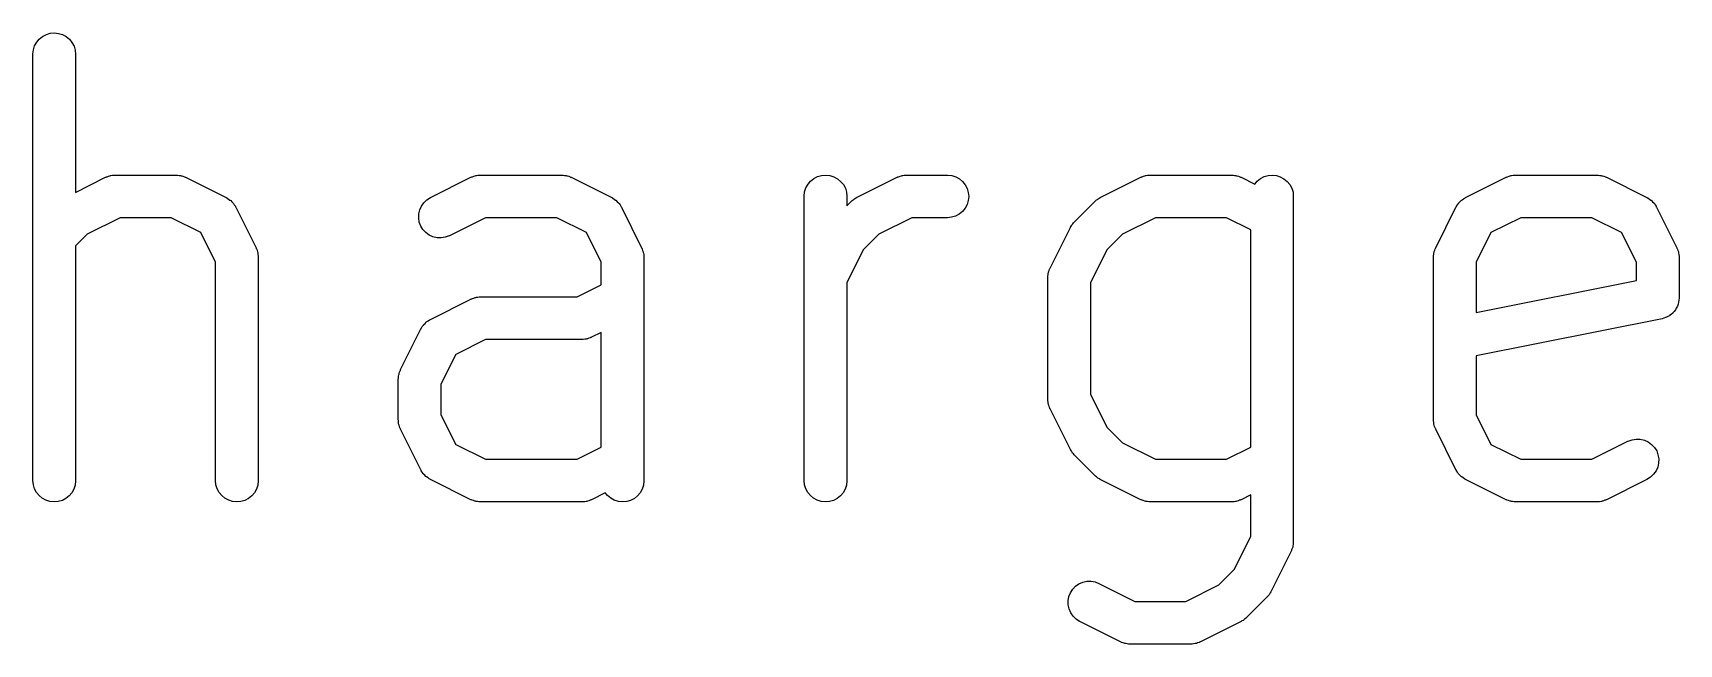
# Model space of a CAD drawing. Extents: x 1 to 169, y -122 to 5.
# Drawn here: x 107.38 to 115.1, y -81.67 to -78.8 of the extents above; entities that cross this region are included whole.
import ezdxf

# ---------------------------------------------------------------- set-up
doc = ezdxf.new("R2010")
doc.units = 0
doc.header["$MEASUREMENT"] = 0
doc.layers.add('BLACK', color=7, linetype='CONTINUOUS')

msp = doc.modelspace()

# ---------------------------------------------------------------- linework, layer by layer
at = {"layer": 'BLACK', "linetype": 'CONTINUOUS'}
for p, q in [((107.384, -78.8654), (107.394, -78.8483)), ((107.394, -78.8483), (107.406, -78.8333)), ((107.406, -78.8333), (107.421, -78.8211)), ((107.421, -78.8211), (107.439, -78.812)), ((107.439, -78.812), (107.457, -78.8065)), ((107.457, -78.8065), (107.477, -78.8048)), ((107.477, -78.8048), (107.496, -78.8068)), ((107.496, -78.8068), (107.515, -78.8126)), ((107.515, -78.8126), (107.532, -78.8219)), ((107.532, -78.8219), (107.547, -78.8343)), ((107.547, -78.8343), (107.559, -78.8494)), ((107.559, -78.8494), (107.569, -78.8667)), ((107.376, -78.9034), (107.378, -78.884)), ((107.376, -78.9048), (107.376, -78.9034)), ((107.376, -80.9048), (107.376, -78.9048)), ((107.378, -78.884), (107.384, -78.8654)), ((107.569, -78.8667), (107.574, -78.8853)), ((107.574, -78.8853), (107.576, -78.9048)), ((107.576, -78.9048), (107.576, -79.5525)), ((107.721, -79.4804), (107.724, -79.479)), ((107.724, -79.479), (107.73, -79.477)), ((107.73, -79.477), (107.737, -79.4746)), ((107.737, -79.4746), (107.74, -79.4742)), ((107.74, -79.4742), (107.742, -79.4733)), ((107.742, -79.4733), (107.749, -79.4727)), ((107.749, -79.4727), (107.756, -79.4716)), ((107.756, -79.4716), (107.759, -79.4717)), ((107.759, -79.4717), (107.762, -79.4714)), ((107.762, -79.4714), (108.048, -79.4714)), ((108.048, -79.4714), (108.049, -79.4714)), ((108.049, -79.4714), (108.052, -79.4718)), ((108.052, -79.4718), (108.055, -79.4717)), ((108.055, -79.4717), (108.062, -79.4729)), ((108.062, -79.4729), (108.068, -79.4736)), ((108.068, -79.4736), (108.071, -79.4745)), ((108.071, -79.4745), (108.074, -79.475)), ((108.074, -79.475), (108.08, -79.4774)), ((108.08, -79.4774), (108.087, -79.4795)), ((108.087, -79.4795), (108.09, -79.4809)), ((109.435, -79.4804), (109.438, -79.479)), ((109.438, -79.479), (109.445, -79.477)), ((109.445, -79.477), (109.451, -79.4746)), ((109.451, -79.4746), (109.454, -79.4742)), ((109.454, -79.4742), (109.457, -79.4733)), ((109.457, -79.4733), (109.464, -79.4727)), ((109.464, -79.4727), (109.47, -79.4716)), ((109.47, -79.4716), (109.473, -79.4717)), ((109.473, -79.4717), (109.476, -79.4714)), ((109.476, -79.4714), (109.857, -79.4714)), ((109.857, -79.4714), (109.859, -79.4714)), ((109.859, -79.4714), (109.861, -79.4718)), ((109.861, -79.4718), (109.864, -79.4717)), ((109.864, -79.4717), (109.871, -79.4729)), ((109.871, -79.4729), (109.878, -79.4736)), ((109.878, -79.4736), (109.881, -79.4745)), ((109.881, -79.4745), (109.884, -79.475)), ((109.884, -79.475), (109.89, -79.4774)), ((109.89, -79.4774), (109.897, -79.4795)), ((109.897, -79.4795), (109.899, -79.4809)), ((111.04, -79.4878), (111.058, -79.4787)), ((111.058, -79.4787), (111.076, -79.4732)), ((111.076, -79.4732), (111.096, -79.4714)), ((111.096, -79.4714), (111.115, -79.4735)), ((111.115, -79.4735), (111.134, -79.4792)), ((111.134, -79.4792), (111.151, -79.4885)), ((111.435, -79.4804), (111.438, -79.479)), ((111.438, -79.479), (111.445, -79.477)), ((111.445, -79.477), (111.451, -79.4746)), ((111.451, -79.4746), (111.454, -79.4742)), ((111.454, -79.4742), (111.457, -79.4733)), ((111.457, -79.4733), (111.464, -79.4727)), ((111.464, -79.4727), (111.47, -79.4716)), ((111.47, -79.4716), (111.473, -79.4717)), ((111.473, -79.4717), (111.476, -79.4714)), ((111.476, -79.4714), (111.667, -79.4714)), ((111.667, -79.4714), (111.668, -79.4714)), ((111.668, -79.4714), (111.687, -79.4736)), ((111.687, -79.4736), (111.706, -79.4795)), ((111.706, -79.4795), (111.723, -79.4889)), ((112.578, -79.4804), (112.581, -79.479)), ((112.581, -79.479), (112.587, -79.477)), ((112.587, -79.477), (112.594, -79.4746)), ((112.594, -79.4746), (112.597, -79.4742)), ((112.597, -79.4742), (112.6, -79.4733)), ((112.6, -79.4733), (112.606, -79.4727)), ((112.606, -79.4727), (112.613, -79.4716)), ((112.613, -79.4716), (112.616, -79.4717)), ((112.616, -79.4717), (112.619, -79.4714)), ((112.619, -79.4714), (113, -79.4714)), ((113, -79.4714), (113.001, -79.4714)), ((113.001, -79.4714), (113.004, -79.4718)), ((113.004, -79.4718), (113.007, -79.4717)), ((113.007, -79.4717), (113.014, -79.4729)), ((113.014, -79.4729), (113.021, -79.4736)), ((113.021, -79.4736), (113.024, -79.4745)), ((113.024, -79.4745), (113.026, -79.475)), ((113.026, -79.475), (113.033, -79.4774)), ((113.033, -79.4774), (113.039, -79.4795)), ((113.039, -79.4795), (113.042, -79.4809)), ((113.136, -79.4878), (113.153, -79.4787)), ((113.153, -79.4787), (113.172, -79.4732)), ((113.172, -79.4732), (113.191, -79.4714)), ((113.191, -79.4714), (113.211, -79.4735)), ((113.211, -79.4735), (113.229, -79.4792)), ((113.229, -79.4792), (113.246, -79.4885)), ((114.293, -79.4804), (114.295, -79.479)), ((114.295, -79.479), (114.302, -79.477)), ((114.302, -79.477), (114.308, -79.4746)), ((114.308, -79.4746), (114.311, -79.4742)), ((114.311, -79.4742), (114.314, -79.4733)), ((114.314, -79.4733), (114.321, -79.4727)), ((114.321, -79.4727), (114.327, -79.4716)), ((114.327, -79.4716), (114.33, -79.4717)), ((114.33, -79.4717), (114.333, -79.4714)), ((114.333, -79.4714), (114.714, -79.4714)), ((114.714, -79.4714), (114.716, -79.4714)), ((114.716, -79.4714), (114.719, -79.4718)), ((114.719, -79.4718), (114.722, -79.4717)), ((114.722, -79.4717), (114.728, -79.4729)), ((114.728, -79.4729), (114.735, -79.4736)), ((114.735, -79.4736), (114.738, -79.4745)), ((114.738, -79.4745), (114.741, -79.475)), ((114.741, -79.475), (114.747, -79.4774)), ((114.747, -79.4774), (114.754, -79.4795)), ((114.754, -79.4795), (114.756, -79.4809)), ((107.576, -79.5525), (107.717, -79.482)), ((107.717, -79.482), (107.718, -79.4814)), ((107.718, -79.4814), (107.721, -79.4804)), ((108.09, -79.4809), (108.092, -79.482)), ((108.092, -79.482), (108.283, -79.5772)), ((109.241, -79.5772), (109.431, -79.482)), ((109.431, -79.482), (109.433, -79.4814)), ((109.433, -79.4814), (109.435, -79.4804)), ((109.899, -79.4809), (109.902, -79.482)), ((109.902, -79.482), (110.092, -79.5772)), ((110.995, -79.57), (110.997, -79.5506)), ((110.997, -79.5506), (111.003, -79.532)), ((111.003, -79.532), (111.013, -79.5149)), ((111.013, -79.5149), (111.025, -79.5)), ((111.025, -79.5), (111.04, -79.4878)), ((111.151, -79.4885), (111.166, -79.501)), ((111.166, -79.501), (111.179, -79.5161)), ((111.179, -79.5161), (111.188, -79.5333)), ((111.188, -79.5333), (111.193, -79.552)), ((111.193, -79.552), (111.195, -79.5714)), ((111.241, -79.5772), (111.431, -79.482)), ((111.431, -79.482), (111.433, -79.4814)), ((111.433, -79.4814), (111.435, -79.4804)), ((111.723, -79.4889), (111.738, -79.5015)), ((111.738, -79.5015), (111.75, -79.5167)), ((111.75, -79.5167), (111.759, -79.534)), ((111.759, -79.534), (111.765, -79.5527)), ((111.765, -79.5527), (111.767, -79.5721)), ((112.384, -79.5772), (112.574, -79.482)), ((112.574, -79.482), (112.576, -79.4814)), ((112.576, -79.4814), (112.578, -79.4804)), ((113.042, -79.4809), (113.045, -79.482)), ((113.045, -79.482), (113.109, -79.514)), ((113.109, -79.514), (113.121, -79.5)), ((113.121, -79.5), (113.136, -79.4878)), ((113.246, -79.4885), (113.261, -79.501)), ((113.261, -79.501), (113.274, -79.5161)), ((113.274, -79.5161), (113.283, -79.5333)), ((113.283, -79.5333), (113.289, -79.552)), ((113.289, -79.552), (113.29, -79.5714)), ((114.098, -79.5772), (114.289, -79.482)), ((114.289, -79.482), (114.29, -79.4814)), ((114.29, -79.4814), (114.293, -79.4804)), ((114.756, -79.4809), (114.759, -79.482)), ((114.759, -79.482), (114.949, -79.5772)), ((108.283, -79.5772), (108.284, -79.5779)), ((108.284, -79.5779), (108.286, -79.579)), ((108.286, -79.579), (108.288, -79.5799)), ((108.288, -79.5799), (108.294, -79.5843)), ((108.294, -79.5843), (108.3, -79.5885)), ((108.3, -79.5885), (108.302, -79.59)), ((108.302, -79.59), (108.304, -79.5912)), ((108.304, -79.5912), (108.309, -79.5968)), ((108.309, -79.5968), (108.314, -79.6021)), ((108.314, -79.6021), (108.316, -79.6039)), ((108.316, -79.6039), (108.317, -79.6054)), ((108.317, -79.6054), (108.321, -79.6119)), ((108.321, -79.6119), (108.326, -79.6181)), ((108.326, -79.6181), (108.326, -79.6201)), ((108.326, -79.6201), (108.328, -79.6219)), ((108.328, -79.6219), (108.423, -79.8124)), ((109.191, -79.6347), (109.199, -79.6169)), ((109.199, -79.6169), (109.21, -79.601)), ((109.21, -79.601), (109.224, -79.5876)), ((109.224, -79.5876), (109.241, -79.5772)), ((110.092, -79.5772), (110.094, -79.5779)), ((110.094, -79.5779), (110.095, -79.579)), ((110.095, -79.579), (110.097, -79.5799)), ((110.097, -79.5799), (110.104, -79.5843)), ((110.104, -79.5843), (110.11, -79.5885)), ((110.11, -79.5885), (110.112, -79.59)), ((110.112, -79.59), (110.113, -79.5912)), ((110.113, -79.5912), (110.118, -79.5968)), ((110.118, -79.5968), (110.124, -79.6021)), ((110.124, -79.6021), (110.125, -79.6039)), ((110.125, -79.6039), (110.127, -79.6054)), ((110.127, -79.6054), (110.131, -79.6119)), ((110.131, -79.6119), (110.135, -79.6181)), ((110.135, -79.6181), (110.136, -79.6201)), ((110.136, -79.6201), (110.137, -79.6219)), ((110.137, -79.6219), (110.232, -79.8124)), ((110.995, -79.5714), (110.995, -79.57)), ((110.995, -80.9048), (110.995, -79.5714)), ((111.195, -79.5714), (111.195, -79.6157)), ((111.195, -79.6157), (111.215, -79.596)), ((111.215, -79.596), (111.216, -79.595)), ((111.216, -79.595), (111.22, -79.5915)), ((111.22, -79.5915), (111.224, -79.5876)), ((111.224, -79.5876), (111.228, -79.5854)), ((111.228, -79.5854), (111.231, -79.5828)), ((111.231, -79.5828), (111.236, -79.5802)), ((111.236, -79.5802), (111.241, -79.5772)), ((111.75, -79.6273), (111.737, -79.6424)), ((111.759, -79.6102), (111.75, -79.6273)), ((111.765, -79.5915), (111.759, -79.6102)), ((111.767, -79.5721), (111.765, -79.5915)), ((112.263, -79.6912), (112.358, -79.596)), ((112.358, -79.596), (112.359, -79.595)), ((112.359, -79.595), (112.363, -79.5915)), ((112.363, -79.5915), (112.367, -79.5876)), ((112.367, -79.5876), (112.371, -79.5854)), ((112.371, -79.5854), (112.374, -79.5828)), ((112.374, -79.5828), (112.379, -79.5802)), ((112.379, -79.5802), (112.384, -79.5772)), ((113.29, -79.5714), (113.29, -81.1905)), ((113.958, -79.8124), (114.053, -79.6219)), ((114.053, -79.6219), (114.054, -79.6207)), ((114.054, -79.6207), (114.055, -79.6189)), ((114.055, -79.6189), (114.056, -79.6169)), ((114.056, -79.6169), (114.061, -79.6107)), ((114.061, -79.6107), (114.065, -79.6043)), ((114.065, -79.6043), (114.066, -79.6028)), ((114.066, -79.6028), (114.067, -79.601)), ((114.067, -79.601), (114.073, -79.5958)), ((114.073, -79.5958), (114.078, -79.5903)), ((114.078, -79.5903), (114.08, -79.5891)), ((114.08, -79.5891), (114.082, -79.5876)), ((114.082, -79.5876), (114.088, -79.5836)), ((114.088, -79.5836), (114.094, -79.5792)), ((114.094, -79.5792), (114.096, -79.5784)), ((114.096, -79.5784), (114.098, -79.5772)), ((114.949, -79.5772), (114.951, -79.5779)), ((114.951, -79.5779), (114.953, -79.579)), ((114.953, -79.579), (114.955, -79.5799)), ((114.955, -79.5799), (114.961, -79.5843)), ((114.961, -79.5843), (114.967, -79.5885)), ((114.967, -79.5885), (114.969, -79.59)), ((114.969, -79.59), (114.97, -79.5912)), ((114.97, -79.5912), (114.976, -79.5968)), ((114.976, -79.5968), (114.981, -79.6021)), ((114.981, -79.6021), (114.982, -79.6039)), ((114.982, -79.6039), (114.984, -79.6054)), ((114.984, -79.6054), (114.988, -79.6119)), ((114.988, -79.6119), (114.992, -79.6181)), ((114.992, -79.6181), (114.993, -79.6201)), ((114.993, -79.6201), (114.994, -79.6219)), ((114.994, -79.6219), (115.089, -79.8124)), ((107.786, -79.6714), (107.631, -79.7489)), ((108.024, -79.6714), (107.786, -79.6714)), ((108.164, -79.7412), (108.024, -79.6714)), ((109.186, -79.6732), (109.187, -79.6537)), ((109.189, -79.6925), (109.186, -79.6732)), ((109.187, -79.6537), (109.191, -79.6347)), ((109.196, -79.7108), (109.189, -79.6925)), ((109.206, -79.7274), (109.196, -79.7108)), ((109.5, -79.6714), (109.33, -79.7561)), ((109.834, -79.6714), (109.5, -79.6714)), ((109.973, -79.7412), (109.834, -79.6714)), ((111.5, -79.6714), (111.345, -79.7489)), ((111.667, -79.6714), (111.5, -79.6714)), ((111.686, -79.6695), (111.667, -79.6714)), ((111.705, -79.6639), (111.686, -79.6695)), ((111.722, -79.6547), (111.705, -79.6639)), ((111.737, -79.6424), (111.722, -79.6547)), ((112.245, -79.7159), (112.248, -79.7112)), ((112.248, -79.7112), (112.25, -79.7063)), ((112.25, -79.7063), (112.253, -79.7031)), ((112.253, -79.7031), (112.255, -79.6996)), ((112.255, -79.6996), (112.259, -79.6955)), ((112.259, -79.6955), (112.263, -79.6912)), ((112.643, -79.6714), (112.488, -79.7489)), ((112.976, -79.6714), (112.643, -79.6714)), ((113.09, -79.7285), (112.976, -79.6714)), ((114.357, -79.6714), (114.217, -79.7412)), ((114.691, -79.6714), (114.357, -79.6714)), ((114.83, -79.7412), (114.691, -79.6714)), ((107.631, -79.7489), (107.576, -79.8033)), ((108.233, -79.8807), (108.164, -79.7412)), ((109.22, -79.7416), (109.206, -79.7274)), ((109.235, -79.7531), (109.22, -79.7416)), ((109.253, -79.7612), (109.235, -79.7531)), ((109.272, -79.7657), (109.253, -79.7612)), ((109.292, -79.7665), (109.272, -79.7657)), ((109.311, -79.7635), (109.292, -79.7665)), ((109.329, -79.7567), (109.311, -79.7635)), ((109.33, -79.7561), (109.329, -79.7567)), ((110.043, -79.8807), (109.973, -79.7412)), ((111.345, -79.7489), (111.273, -79.8211)), ((112.149, -79.9077), (112.244, -79.7172)), ((112.244, -79.7172), (112.245, -79.7159)), ((112.488, -79.7489), (112.416, -79.8211)), ((113.09, -80.7477), (113.09, -79.7285)), ((114.217, -79.7412), (114.148, -79.8807)), ((114.9, -79.8807), (114.83, -79.7412)), ((107.576, -79.8033), (107.576, -80.9048)), ((108.423, -79.8124), (108.423, -79.8137)), ((108.423, -79.8137), (108.424, -79.8164)), ((108.424, -79.8164), (108.426, -79.819)), ((108.426, -79.819), (108.428, -79.8256)), ((108.428, -79.8256), (108.43, -79.832)), ((108.43, -79.832), (108.431, -79.8349)), ((108.431, -79.8349), (108.431, -79.8377)), ((108.431, -79.8377), (108.432, -79.8445)), ((108.432, -79.8445), (108.433, -79.8513)), ((108.433, -79.8513), (108.433, -79.8542)), ((108.433, -79.8542), (108.433, -79.8571)), ((108.433, -79.8571), (108.433, -80.9048)), ((110.232, -79.8124), (110.233, -79.8137)), ((110.233, -79.8137), (110.234, -79.8164)), ((110.234, -79.8164), (110.235, -79.819)), ((110.235, -79.819), (110.237, -79.8256)), ((110.237, -79.8256), (110.24, -79.832)), ((110.24, -79.832), (110.24, -79.8349)), ((110.24, -79.8349), (110.241, -79.8377)), ((110.241, -79.8377), (110.242, -79.8445)), ((110.242, -79.8445), (110.243, -79.8513)), ((110.243, -79.8513), (110.243, -79.8542)), ((110.243, -79.8542), (110.243, -79.8571)), ((110.243, -79.8571), (110.243, -80.9048)), ((111.273, -79.8211), (111.195, -79.976)), ((112.416, -79.8211), (112.338, -79.976)), ((113.948, -79.8499), (113.949, -79.8431)), ((113.948, -79.8528), (113.948, -79.8499)), ((113.948, -79.8557), (113.948, -79.8528)), ((113.948, -79.8571), (113.948, -79.8557)), ((113.948, -80.619), (113.948, -79.8571)), ((113.949, -79.8431), (113.95, -79.8364)), ((113.95, -79.8364), (113.951, -79.8335)), ((113.951, -79.8306), (113.954, -79.8243)), ((113.951, -79.8335), (113.951, -79.8306)), ((113.954, -79.8243), (113.956, -79.8177)), ((113.956, -79.8177), (113.957, -79.8152)), ((113.957, -79.8152), (113.958, -79.8124)), ((115.089, -79.8124), (115.09, -79.8137)), ((115.09, -79.8137), (115.091, -79.8164)), ((115.091, -79.8164), (115.092, -79.819)), ((115.092, -79.819), (115.094, -79.8256)), ((115.094, -79.8256), (115.097, -79.832)), ((115.097, -79.832), (115.097, -79.8349)), ((115.097, -79.8349), (115.098, -79.8377)), ((115.098, -79.8377), (115.099, -79.8445)), ((115.099, -79.8445), (115.1, -79.8513)), ((115.1, -79.8513), (115.1, -79.8542)), ((115.1, -79.8542), (115.1, -79.8571)), ((115.1, -79.8571), (115.1, -80.0476)), ((108.233, -80.9048), (108.233, -79.8807)), ((110.043, -79.9858), (110.043, -79.8807)), ((112.138, -79.9451), (112.14, -79.9384)), ((112.14, -79.9316), (112.141, -79.9288)), ((112.14, -79.9384), (112.14, -79.9316)), ((112.141, -79.9288), (112.142, -79.9259)), ((112.142, -79.9259), (112.144, -79.9195)), ((112.144, -79.9195), (112.146, -79.913)), ((112.146, -79.913), (112.148, -79.9104)), ((112.148, -79.9104), (112.149, -79.9077)), ((114.148, -79.8807), (114.148, -80.1161)), ((114.9, -79.9656), (114.9, -79.8807)), ((109.929, -80.0429), (110.043, -79.9858)), ((111.195, -79.976), (111.195, -80.9048)), ((112.138, -79.9481), (112.138, -79.9451)), ((112.138, -79.951), (112.138, -79.9481)), ((112.138, -79.9524), (112.138, -79.951)), ((112.138, -80.5238), (112.138, -79.9524)), ((112.338, -79.976), (112.338, -80.5002)), ((114.148, -80.1161), (114.9, -79.9656)), ((109.241, -80.1487), (109.431, -80.0534)), ((109.431, -80.0534), (109.433, -80.0528)), ((109.433, -80.0528), (109.435, -80.0518)), ((109.435, -80.0518), (109.438, -80.0504)), ((109.438, -80.0504), (109.445, -80.0484)), ((109.445, -80.0484), (109.451, -80.0461)), ((109.451, -80.0461), (109.454, -80.0456)), ((109.454, -80.0456), (109.457, -80.0448)), ((109.457, -80.0448), (109.464, -80.0441)), ((109.464, -80.0441), (109.47, -80.043)), ((109.47, -80.043), (109.473, -80.0431)), ((109.473, -80.0431), (109.476, -80.0429)), ((109.476, -80.0429), (109.929, -80.0429)), ((115.087, -80.0952), (115.083, -80.1034)), ((115.092, -80.087), (115.087, -80.0952)), ((115.095, -80.0773), (115.092, -80.0862)), ((115.092, -80.0862), (115.092, -80.0866)), ((115.092, -80.0866), (115.092, -80.087)), ((115.098, -80.0684), (115.095, -80.0773)), ((115.099, -80.0582), (115.098, -80.0675)), ((115.098, -80.0675), (115.098, -80.068)), ((115.098, -80.068), (115.098, -80.0684)), ((115.1, -80.049), (115.099, -80.0582)), ((115.1, -80.0476), (115.1, -80.0481)), ((115.1, -80.0481), (115.1, -80.0481)), ((115.1, -80.0481), (115.1, -80.0482)), ((115.1, -80.0482), (115.1, -80.049)), ((109.208, -80.1758), (109.209, -80.1742)), ((109.209, -80.1742), (109.21, -80.1724)), ((109.21, -80.1724), (109.216, -80.1672)), ((109.216, -80.1672), (109.221, -80.1618)), ((109.221, -80.1618), (109.223, -80.1605)), ((109.223, -80.1605), (109.224, -80.159)), ((109.224, -80.159), (109.231, -80.155)), ((109.231, -80.155), (109.237, -80.1507)), ((109.237, -80.1507), (109.239, -80.1498)), ((109.239, -80.1498), (109.241, -80.1487)), ((115.02, -80.1457), (114.148, -80.3201)), ((115.029, -80.143), (115.02, -80.1457)), ((115.037, -80.1403), (115.029, -80.143)), ((115.038, -80.1401), (115.037, -80.1403)), ((115.047, -80.1356), (115.038, -80.14)), ((115.038, -80.14), (115.038, -80.1401)), ((115.055, -80.1313), (115.047, -80.1356)), ((115.063, -80.1249), (115.055, -80.1308)), ((115.055, -80.1308), (115.055, -80.131)), ((115.055, -80.131), (115.055, -80.1313)), ((115.07, -80.1191), (115.063, -80.1249)), ((115.071, -80.1184), (115.07, -80.1187)), ((115.07, -80.1187), (115.07, -80.1191)), ((115.077, -80.1112), (115.071, -80.1184)), ((115.083, -80.1041), (115.077, -80.1112)), ((115.083, -80.1034), (115.083, -80.1037)), ((115.083, -80.1037), (115.083, -80.1041)), ((109.101, -80.3838), (109.196, -80.1934)), ((109.196, -80.1934), (109.197, -80.1921)), ((109.197, -80.1921), (109.198, -80.1903)), ((109.198, -80.1903), (109.199, -80.1883)), ((109.199, -80.1883), (109.203, -80.1821)), ((109.203, -80.1821), (109.208, -80.1758)), ((109.5, -80.2429), (109.36, -80.3126)), ((109.952, -80.2429), (109.5, -80.2429)), ((109.955, -80.2426), (109.952, -80.2429)), ((109.958, -80.2427), (109.955, -80.2426)), ((109.965, -80.2416), (109.958, -80.2427)), ((109.972, -80.241), (109.965, -80.2416)), ((109.975, -80.2401), (109.972, -80.241)), ((109.978, -80.2396), (109.975, -80.2401)), ((109.984, -80.2373), (109.978, -80.2396)), ((109.99, -80.2353), (109.984, -80.2373)), ((109.993, -80.2339), (109.99, -80.2353)), ((109.996, -80.2329), (109.993, -80.2339)), ((109.997, -80.2323), (109.996, -80.2329)), ((110.043, -80.2094), (109.997, -80.2323)), ((110.043, -80.7477), (110.043, -80.2094)), ((109.36, -80.3126), (109.29, -80.4522)), ((114.148, -80.3201), (114.148, -80.5954)), ((109.093, -80.4078), (109.094, -80.405)), ((109.094, -80.4021), (109.096, -80.3957)), ((109.094, -80.405), (109.094, -80.4021)), ((109.096, -80.3957), (109.099, -80.3892)), ((109.099, -80.3892), (109.1, -80.3866)), ((109.1, -80.3866), (109.101, -80.3838)), ((109.09, -80.4272), (109.091, -80.4243)), ((109.09, -80.4286), (109.09, -80.4272)), ((109.09, -80.619), (109.09, -80.4286)), ((109.091, -80.4213), (109.092, -80.4146)), ((109.091, -80.4243), (109.091, -80.4213)), ((109.092, -80.4146), (109.093, -80.4078)), ((109.29, -80.4522), (109.29, -80.5954)), ((112.138, -80.5267), (112.138, -80.5238)), ((112.138, -80.5297), (112.138, -80.5267)), ((112.139, -80.5364), (112.138, -80.5297)), ((112.14, -80.5432), (112.139, -80.5364)), ((112.141, -80.5461), (112.14, -80.5432)), ((112.141, -80.549), (112.141, -80.5461)), ((112.144, -80.5554), (112.141, -80.549)), ((112.146, -80.5619), (112.144, -80.5554)), ((112.338, -80.5002), (112.416, -80.655)), ((109.091, -80.622), (109.09, -80.619)), ((109.091, -80.6249), (109.091, -80.622)), ((109.092, -80.6317), (109.091, -80.6249)), ((109.092, -80.6385), (109.092, -80.6317)), ((109.093, -80.6413), (109.092, -80.6385)), ((109.29, -80.5954), (109.36, -80.735)), ((112.147, -80.5645), (112.146, -80.5619)), ((112.148, -80.5673), (112.147, -80.5645)), ((112.149, -80.5685), (112.148, -80.5673)), ((112.244, -80.759), (112.149, -80.5685)), ((113.948, -80.622), (113.948, -80.619)), ((113.948, -80.6249), (113.948, -80.622)), ((113.949, -80.6317), (113.948, -80.6249)), ((113.95, -80.6385), (113.949, -80.6317)), ((113.95, -80.6413), (113.95, -80.6385)), ((114.148, -80.5954), (114.217, -80.735)), ((109.094, -80.6442), (109.093, -80.6413)), ((109.096, -80.6506), (109.094, -80.6442)), ((109.098, -80.6572), (109.096, -80.6506)), ((109.099, -80.6598), (109.098, -80.6572)), ((109.1, -80.6625), (109.099, -80.6598)), ((109.101, -80.6638), (109.1, -80.6625)), ((109.196, -80.8542), (109.101, -80.6638)), ((112.416, -80.655), (112.488, -80.7273)), ((113.951, -80.6442), (113.95, -80.6413)), ((113.953, -80.6506), (113.951, -80.6442)), ((113.955, -80.6572), (113.953, -80.6506)), ((113.957, -80.6598), (113.955, -80.6572)), ((113.958, -80.6625), (113.957, -80.6598)), ((113.958, -80.6638), (113.958, -80.6625)), ((114.053, -80.8542), (113.958, -80.6638)), ((114.861, -80.7195), (114.88, -80.7127)), ((114.88, -80.7127), (114.899, -80.7097)), ((114.899, -80.7097), (114.918, -80.7105)), ((114.918, -80.7105), (114.937, -80.715)), ((114.937, -80.715), (114.955, -80.7231)), ((109.36, -80.735), (109.5, -80.8048)), ((109.929, -80.8048), (110.043, -80.7477)), ((112.247, -80.7638), (112.244, -80.759)), ((112.249, -80.7687), (112.247, -80.7638)), ((112.252, -80.772), (112.249, -80.7687)), ((112.254, -80.7755), (112.252, -80.772)), ((112.258, -80.7796), (112.254, -80.7755)), ((112.262, -80.784), (112.258, -80.7796)), ((112.263, -80.785), (112.262, -80.784)), ((112.358, -80.8802), (112.263, -80.785)), ((112.488, -80.7273), (112.643, -80.8048)), ((112.976, -80.8048), (113.09, -80.7477)), ((114.217, -80.735), (114.357, -80.8048)), ((114.691, -80.8048), (114.86, -80.7201)), ((114.86, -80.7201), (114.861, -80.7195)), ((114.955, -80.7231), (114.971, -80.7346)), ((114.971, -80.7346), (114.984, -80.7488)), ((114.984, -80.7488), (114.995, -80.7654)), ((114.995, -80.7654), (115.001, -80.7837)), ((115.001, -80.7837), (115.005, -80.803)), ((109.197, -80.8561), (109.196, -80.8542)), ((109.198, -80.8581), (109.197, -80.8561)), ((109.203, -80.8643), (109.198, -80.8581)), ((109.207, -80.8708), (109.203, -80.8643)), ((109.5, -80.8048), (109.929, -80.8048)), ((112.643, -80.8048), (112.976, -80.8048)), ((114.055, -80.8561), (114.053, -80.8542)), ((114.055, -80.8581), (114.055, -80.8561)), ((114.06, -80.8643), (114.055, -80.8581)), ((114.064, -80.8708), (114.06, -80.8643)), ((114.357, -80.8048), (114.691, -80.8048)), ((114.992, -80.8593), (114.98, -80.8752)), ((115, -80.8415), (114.992, -80.8593)), ((115.004, -80.8225), (115, -80.8415)), ((115.005, -80.803), (115.004, -80.8225)), ((107.378, -80.9242), (107.376, -80.9048)), ((107.384, -80.9429), (107.378, -80.9242)), ((107.393, -80.9601), (107.384, -80.9429)), ((107.568, -80.9442), (107.559, -80.9613)), ((107.574, -80.9256), (107.568, -80.9442)), ((107.576, -80.9062), (107.574, -80.9256)), ((107.576, -80.9048), (107.576, -80.9062)), ((108.235, -80.9242), (108.233, -80.9048)), ((108.241, -80.9429), (108.235, -80.9242)), ((108.25, -80.9601), (108.241, -80.9429)), ((108.425, -80.9442), (108.416, -80.9613)), ((108.431, -80.9256), (108.425, -80.9442)), ((108.433, -80.9062), (108.431, -80.9256)), ((108.433, -80.9048), (108.433, -80.9062)), ((109.208, -80.8723), (109.207, -80.8708)), ((109.209, -80.8741), (109.208, -80.8723)), ((109.215, -80.8794), (109.209, -80.8741)), ((109.22, -80.885), (109.215, -80.8794)), ((109.222, -80.8862), (109.22, -80.885)), ((109.223, -80.8877), (109.222, -80.8862)), ((109.23, -80.8919), (109.223, -80.8877)), ((109.236, -80.8963), (109.23, -80.8919)), ((109.238, -80.8972), (109.236, -80.8963)), ((109.24, -80.8983), (109.238, -80.8972)), ((109.241, -80.899), (109.24, -80.8983)), ((109.431, -80.9942), (109.241, -80.899)), ((110.235, -80.9442), (110.225, -80.9613)), ((110.241, -80.9256), (110.235, -80.9442)), ((110.243, -80.9062), (110.241, -80.9256)), ((110.243, -80.9048), (110.243, -80.9062)), ((110.997, -80.9242), (110.995, -80.9048)), ((111.003, -80.9429), (110.997, -80.9242)), ((111.012, -80.9601), (111.003, -80.9429)), ((111.187, -80.9442), (111.178, -80.9613)), ((111.193, -80.9256), (111.187, -80.9442)), ((111.195, -80.9062), (111.193, -80.9256)), ((111.195, -80.9048), (111.195, -80.9062)), ((112.362, -80.8838), (112.358, -80.8802)), ((112.366, -80.8877), (112.362, -80.8838)), ((112.37, -80.89), (112.366, -80.8877)), ((112.373, -80.8926), (112.37, -80.89)), ((112.378, -80.8953), (112.373, -80.8926)), ((112.383, -80.8983), (112.378, -80.8953)), ((112.384, -80.899), (112.383, -80.8983)), ((112.574, -80.9942), (112.384, -80.899)), ((114.065, -80.8723), (114.064, -80.8708)), ((114.067, -80.8741), (114.065, -80.8723)), ((114.072, -80.8794), (114.067, -80.8741)), ((114.077, -80.885), (114.072, -80.8794)), ((114.079, -80.8862), (114.077, -80.885)), ((114.081, -80.8877), (114.079, -80.8862)), ((114.087, -80.8919), (114.081, -80.8877)), ((114.093, -80.8963), (114.087, -80.8919)), ((114.095, -80.8972), (114.093, -80.8963)), ((114.097, -80.8983), (114.095, -80.8972)), ((114.098, -80.899), (114.097, -80.8983)), ((114.289, -80.9942), (114.098, -80.899)), ((114.949, -80.899), (114.759, -80.9942)), ((114.966, -80.8886), (114.949, -80.899)), ((114.98, -80.8752), (114.966, -80.8886)), ((107.405, -80.9752), (107.393, -80.9601)), ((107.42, -80.9877), (107.405, -80.9752)), ((107.437, -80.9969), (107.42, -80.9877)), ((107.456, -81.0027), (107.437, -80.9969)), ((107.475, -81.0048), (107.456, -81.0027)), ((107.495, -81.003), (107.475, -81.0048)), ((107.514, -80.9975), (107.495, -81.003)), ((107.531, -80.9884), (107.514, -80.9975)), ((107.546, -80.9762), (107.531, -80.9884)), ((107.559, -80.9613), (107.546, -80.9762)), ((108.262, -80.9752), (108.25, -80.9601)), ((108.277, -80.9877), (108.262, -80.9752)), ((108.295, -80.9969), (108.277, -80.9877)), ((108.313, -81.0027), (108.295, -80.9969)), ((108.333, -81.0048), (108.313, -81.0027)), ((108.352, -81.003), (108.333, -81.0048)), ((108.371, -80.9975), (108.352, -81.003)), ((108.388, -80.9884), (108.371, -80.9975)), ((108.403, -80.9762), (108.388, -80.9884)), ((108.416, -80.9613), (108.403, -80.9762)), ((109.434, -80.9953), (109.431, -80.9942)), ((109.437, -80.9967), (109.434, -80.9953)), ((109.443, -80.9987), (109.437, -80.9967)), ((109.45, -81.0012), (109.443, -80.9987)), ((109.453, -81.0017), (109.45, -81.0012)), ((109.455, -81.0026), (109.453, -81.0017)), ((109.462, -81.0033), (109.455, -81.0026)), ((109.469, -81.0045), (109.462, -81.0033)), ((109.472, -81.0044), (109.469, -81.0045)), ((109.475, -81.0048), (109.472, -81.0044)), ((109.476, -81.0048), (109.475, -81.0048)), ((109.952, -81.0048), (109.476, -81.0048)), ((109.955, -81.0045), (109.952, -81.0048)), ((109.958, -81.0046), (109.955, -81.0045)), ((109.965, -81.0035), (109.958, -81.0046)), ((109.972, -81.0029), (109.965, -81.0035)), ((109.975, -81.002), (109.972, -81.0029)), ((109.978, -81.0015), (109.975, -81.002)), ((109.984, -80.9992), (109.978, -81.0015)), ((109.99, -80.9972), (109.984, -80.9992)), ((109.993, -80.9958), (109.99, -80.9972)), ((109.996, -80.9948), (109.993, -80.9958)), ((109.997, -80.9942), (109.996, -80.9948)), ((110.061, -80.9621), (109.997, -80.9942)), ((110.072, -80.9752), (110.061, -80.9621)), ((110.087, -80.9877), (110.072, -80.9752)), ((110.104, -80.9969), (110.087, -80.9877)), ((110.123, -81.0027), (110.104, -80.9969)), ((110.142, -81.0048), (110.123, -81.0027)), ((110.162, -81.003), (110.142, -81.0048)), ((110.18, -80.9975), (110.162, -81.003)), ((110.198, -80.9884), (110.18, -80.9975)), ((110.213, -80.9762), (110.198, -80.9884)), ((110.225, -80.9613), (110.213, -80.9762)), ((111.024, -80.9752), (111.012, -80.9601)), ((111.039, -80.9877), (111.024, -80.9752)), ((111.056, -80.9969), (111.039, -80.9877)), ((111.075, -81.0027), (111.056, -80.9969)), ((111.095, -81.0048), (111.075, -81.0027)), ((111.114, -81.003), (111.095, -81.0048)), ((111.133, -80.9975), (111.114, -81.003)), ((111.15, -80.9884), (111.133, -80.9975)), ((111.165, -80.9762), (111.15, -80.9884)), ((111.178, -80.9613), (111.165, -80.9762)), ((112.577, -80.9953), (112.574, -80.9942)), ((112.58, -80.9967), (112.577, -80.9953)), ((112.586, -80.9987), (112.58, -80.9967)), ((112.593, -81.0012), (112.586, -80.9987)), ((112.595, -81.0017), (112.593, -81.0012)), ((112.598, -81.0026), (112.595, -81.0017)), ((112.605, -81.0033), (112.598, -81.0026)), ((112.612, -81.0045), (112.605, -81.0033)), ((112.615, -81.0044), (112.612, -81.0045)), ((112.618, -81.0048), (112.615, -81.0044)), ((112.619, -81.0048), (112.618, -81.0048)), ((113, -81.0048), (112.619, -81.0048)), ((113.003, -81.0045), (113, -81.0048)), ((113.006, -81.0046), (113.003, -81.0045)), ((113.013, -81.0035), (113.006, -81.0046)), ((113.019, -81.0029), (113.013, -81.0035)), ((113.022, -81.002), (113.019, -81.0029)), ((113.025, -81.0015), (113.022, -81.002)), ((113.032, -80.9992), (113.025, -81.0015)), ((113.038, -80.9972), (113.032, -80.9992)), ((113.041, -80.9958), (113.038, -80.9972)), ((113.043, -80.9948), (113.041, -80.9958)), ((113.045, -80.9942), (113.043, -80.9948)), ((113.09, -80.9713), (113.045, -80.9942)), ((113.09, -81.1669), (113.09, -80.9713)), ((114.291, -80.9953), (114.289, -80.9942)), ((114.294, -80.9967), (114.291, -80.9953)), ((114.3, -80.9987), (114.294, -80.9967)), ((114.307, -81.0012), (114.3, -80.9987)), ((114.31, -81.0017), (114.307, -81.0012)), ((114.313, -81.0026), (114.31, -81.0017)), ((114.319, -81.0033), (114.313, -81.0026)), ((114.326, -81.0045), (114.319, -81.0033)), ((114.329, -81.0044), (114.326, -81.0045)), ((114.332, -81.0048), (114.329, -81.0044)), ((114.333, -81.0048), (114.332, -81.0048)), ((114.714, -81.0048), (114.333, -81.0048)), ((114.717, -81.0045), (114.714, -81.0048)), ((114.72, -81.0046), (114.717, -81.0045)), ((114.727, -81.0035), (114.72, -81.0046)), ((114.734, -81.0029), (114.727, -81.0035)), ((114.737, -81.002), (114.734, -81.0029)), ((114.739, -81.0015), (114.737, -81.002)), ((114.746, -80.9992), (114.739, -81.0015)), ((114.752, -80.9972), (114.746, -80.9992)), ((114.755, -80.9958), (114.752, -80.9972)), ((114.758, -80.9948), (114.755, -80.9958)), ((114.759, -80.9942), (114.758, -80.9948)), ((113.013, -81.3217), (113.09, -81.1669)), ((113.28, -81.2352), (113.185, -81.4257)), ((113.281, -81.2325), (113.28, -81.2352)), ((113.282, -81.2299), (113.281, -81.2325)), ((113.284, -81.2234), (113.282, -81.2299)), ((113.287, -81.217), (113.284, -81.2234)), ((113.288, -81.2113), (113.287, -81.2141)), ((113.287, -81.2141), (113.287, -81.217)), ((113.289, -81.2045), (113.288, -81.2113)), ((113.29, -81.1977), (113.289, -81.2045)), ((113.29, -81.1905), (113.29, -81.1919)), ((113.29, -81.1919), (113.29, -81.1948)), ((113.29, -81.1948), (113.29, -81.1977)), ((112.941, -81.394), (113.013, -81.3217)), ((112.255, -81.4144), (112.268, -81.4003)), ((112.268, -81.4003), (112.284, -81.3891)), ((112.284, -81.3891), (112.302, -81.3812)), ((112.302, -81.3812), (112.321, -81.3769)), ((112.321, -81.3769), (112.341, -81.3765)), ((112.341, -81.3765), (112.36, -81.3798)), ((112.36, -81.3798), (112.378, -81.3867)), ((112.378, -81.3867), (112.547, -81.4714)), ((112.786, -81.4714), (112.941, -81.394)), ((112.234, -81.4682), (112.237, -81.449)), ((112.234, -81.4877), (112.234, -81.4682)), ((112.238, -81.5068), (112.234, -81.4877)), ((112.237, -81.449), (112.244, -81.4308)), ((112.244, -81.4308), (112.255, -81.4144)), ((112.547, -81.4714), (112.786, -81.4714)), ((113.166, -81.4517), (113.071, -81.5469)), ((113.17, -81.4473), (113.166, -81.4517)), ((113.173, -81.4433), (113.17, -81.4473)), ((113.176, -81.4398), (113.173, -81.4433)), ((113.178, -81.4366), (113.176, -81.4398)), ((113.181, -81.4316), (113.178, -81.4366)), ((113.184, -81.4269), (113.181, -81.4316)), ((113.185, -81.4257), (113.184, -81.4269)), ((112.246, -81.5247), (112.238, -81.5068)), ((112.257, -81.5408), (112.246, -81.5247)), ((112.271, -81.5544), (112.257, -81.5408)), ((112.287, -81.565), (112.271, -81.5544)), ((112.289, -81.5656), (112.287, -81.565)), ((113.049, -81.5626), (113.045, -81.5656)), ((113.054, -81.5601), (113.049, -81.5626)), ((113.058, -81.5575), (113.054, -81.5601)), ((113.061, -81.5552), (113.058, -81.5575)), ((113.065, -81.5514), (113.061, -81.5552)), ((113.07, -81.5479), (113.065, -81.5514)), ((113.071, -81.5469), (113.07, -81.5479)), ((112.479, -81.6609), (112.289, -81.5656)), ((113.045, -81.5656), (112.854, -81.6609)), ((112.482, -81.6619), (112.479, -81.6609)), ((112.484, -81.6633), (112.482, -81.6619)), ((112.491, -81.6654), (112.484, -81.6633)), ((112.497, -81.6679), (112.491, -81.6654)), ((112.5, -81.6684), (112.497, -81.6679)), ((112.503, -81.6692), (112.5, -81.6684)), ((112.51, -81.67), (112.503, -81.6692)), ((112.517, -81.6712), (112.51, -81.67)), ((112.519, -81.6711), (112.517, -81.6712)), ((112.522, -81.6714), (112.519, -81.6711)), ((112.524, -81.6714), (112.522, -81.6714)), ((112.81, -81.6714), (112.524, -81.6714)), ((112.812, -81.6711), (112.81, -81.6714)), ((112.815, -81.6713), (112.812, -81.6711)), ((112.822, -81.6702), (112.815, -81.6713)), ((112.829, -81.6695), (112.822, -81.6702)), ((112.832, -81.6687), (112.829, -81.6695)), ((112.835, -81.6682), (112.832, -81.6687)), ((112.841, -81.6659), (112.835, -81.6682)), ((112.848, -81.6639), (112.841, -81.6659)), ((112.85, -81.6625), (112.848, -81.6639)), ((112.853, -81.6615), (112.85, -81.6625)), ((112.854, -81.6609), (112.853, -81.6615))]:
    msp.add_line(p, q, dxfattribs=at)

doc.saveas('drawing.dxf')
